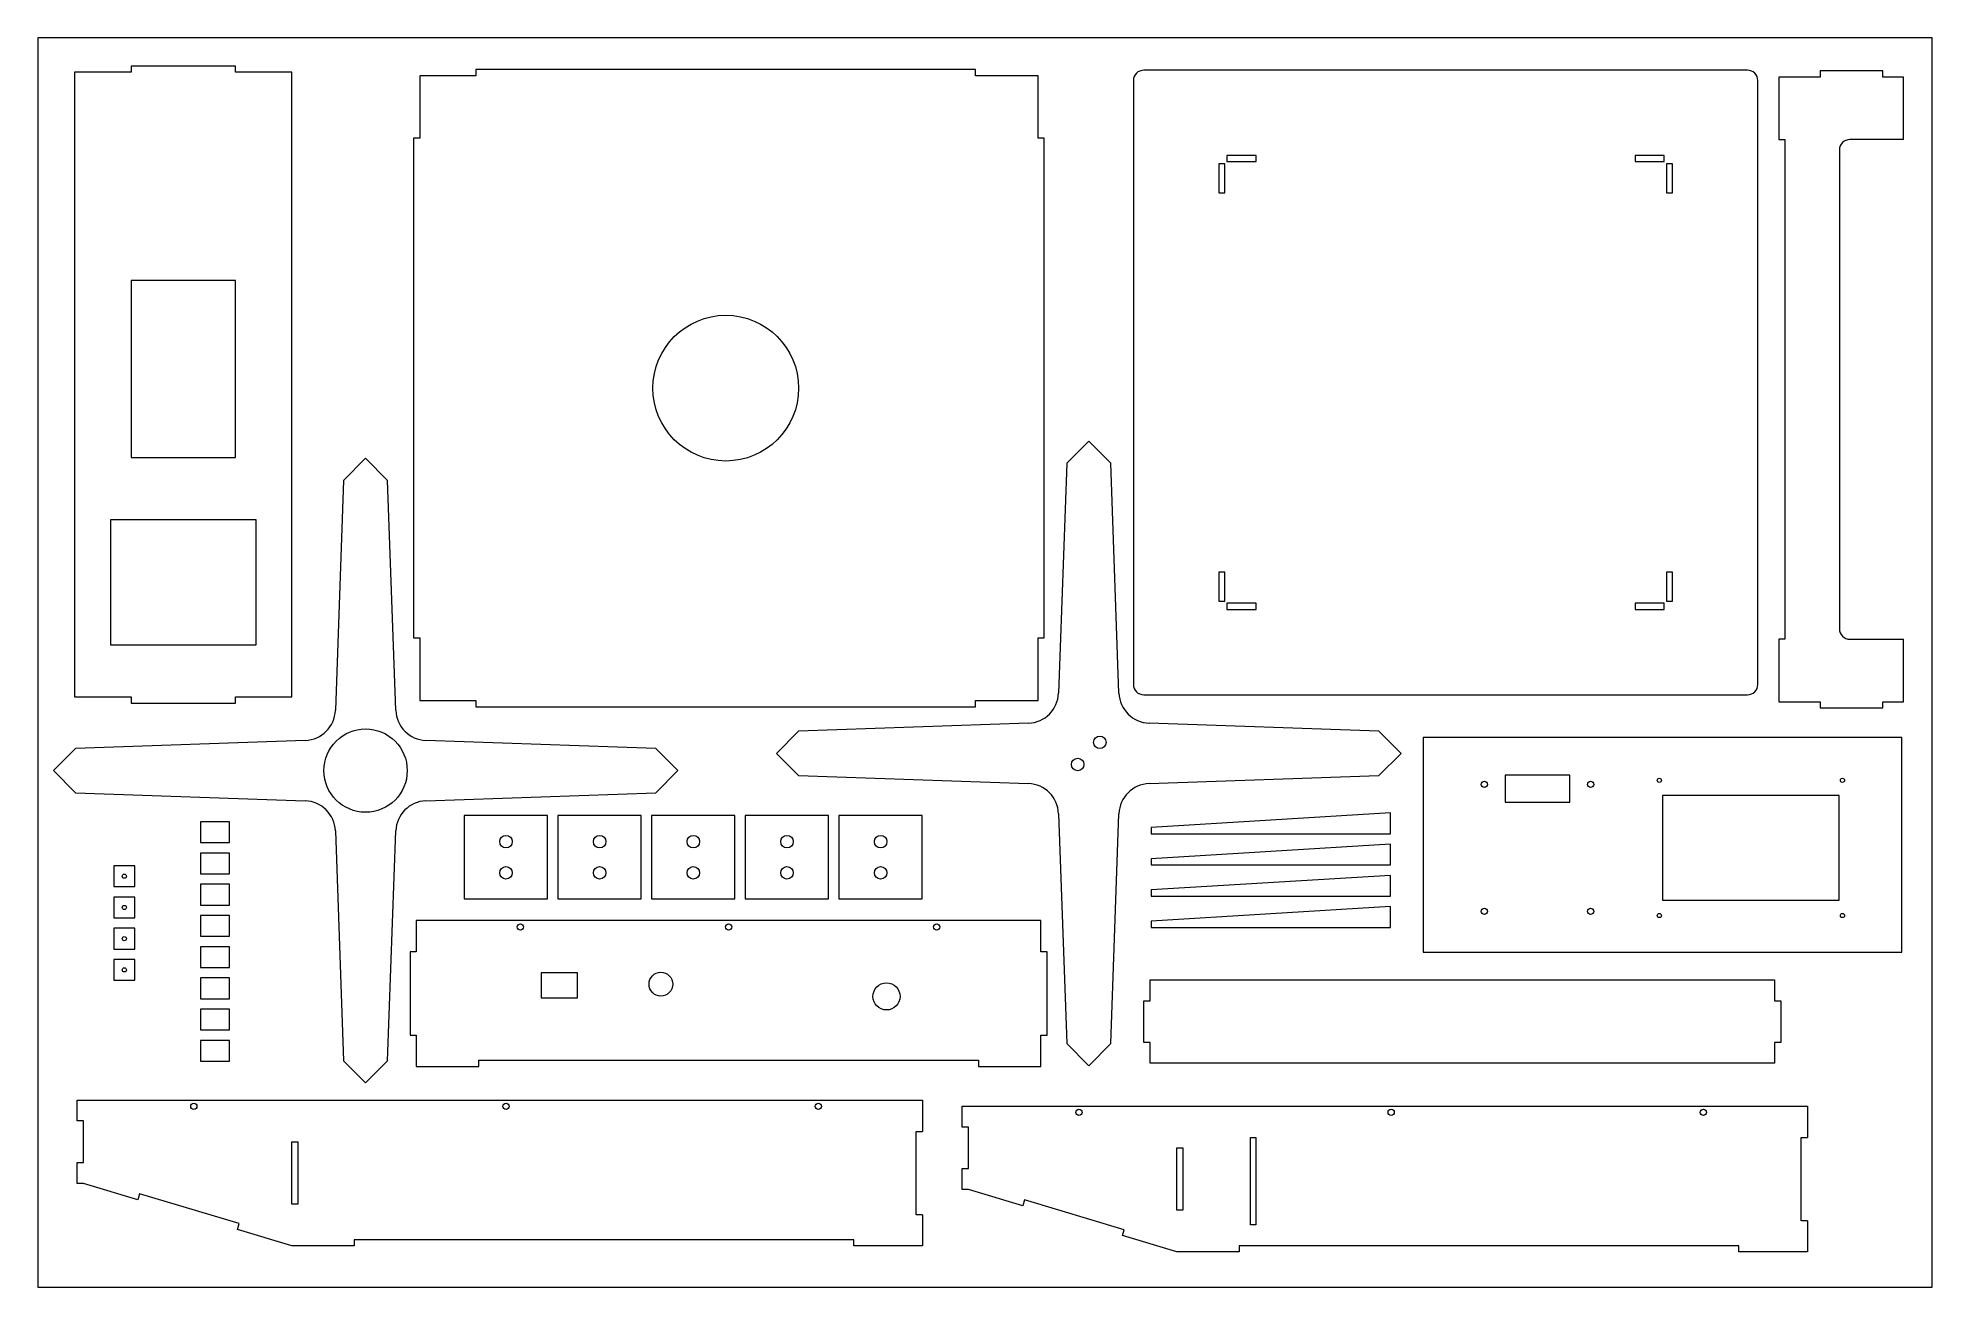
# Model space of a CAD drawing. Header units: millimetres. Extents: x 0 to 910, y 0 to 600.
import ezdxf

# ---------------------------------------------------------------- set-up
doc = ezdxf.new("R2010")
doc.units = ezdxf.units.MM

msp = doc.modelspace()

# ---------------------------------------------------------------- linework, layer by layer
at = {"color": 7, "linetype": 'Continuous', "lineweight": 15}
for p, q in [((909.71, 599.98), (-0.29, 599.98)), ((-0.29, 599.98), (-0.29, -0.02)), ((909.71, -0.02), (909.71, 599.98)), ((17.37, 583.45), (17.37, 283.45)), ((44.57, 583.45), (17.37, 583.45)), ((44.57, 586.45), (44.57, 583.45)), ((94.57, 586.45), (44.57, 586.45)), ((94.57, 583.45), (94.57, 586.45)), ((121.77, 583.45), (94.57, 583.45)), ((121.77, 283.45), (121.77, 583.45)), ((450.18, 584.75), (210.18, 584.75)), ((210.18, 584.75), (210.18, 581.75)), ((450.18, 581.75), (450.18, 584.75)), ((820.99, 584.46), (530.99, 584.46)), ((856, 584.15), (856, 581.15)), ((886, 584.15), (856, 584.15)), ((886, 581.15), (886, 584.15)), ((210.18, 581.75), (183.18, 581.75)), ((183.18, 581.75), (183.18, 551.75)), ((480.18, 581.75), (450.18, 581.75)), ((480.18, 551.75), (480.18, 581.75)), ((525.99, 579.46), (525.99, 289.46)), ((825.99, 289.46), (825.99, 579.46)), ((836, 581.15), (836, 551.15)), ((856, 581.15), (836, 581.15)), ((896, 581.15), (886, 581.15)), ((896, 551.15), (896, 581.15)), ((180.18, 551.75), (180.18, 311.75)), ((183.18, 551.75), (180.18, 551.75)), ((483.18, 551.75), (480.18, 551.75)), ((483.18, 311.75), (483.18, 551.75)), ((836, 551.15), (839, 551.15)), ((839, 551.15), (839, 311.15)), ((865.19, 546.15), (865.19, 316.15)), ((896, 551.15), (870.19, 551.15)), ((567.02, 539.53), (567.02, 525.53)), ((569.92, 539.53), (567.02, 539.53)), ((569.92, 525.53), (569.92, 539.53)), ((570.92, 543.43), (570.92, 540.53)), ((584.92, 543.43), (570.92, 543.43)), ((570.92, 540.53), (584.92, 540.53)), ((584.92, 540.53), (584.92, 543.43)), ((767.05, 543.43), (767.05, 540.53)), ((781.05, 543.43), (767.05, 543.43)), ((767.05, 540.53), (781.05, 540.53)), ((781.05, 540.53), (781.05, 543.43)), ((784.95, 539.53), (782.05, 539.53)), ((782.05, 539.53), (782.05, 525.53)), ((784.95, 525.53), (784.95, 539.53)), ((567.02, 525.53), (569.92, 525.53)), ((782.05, 525.53), (784.95, 525.53)), ((94.67, 483.45), (44.47, 483.45)), ((44.47, 483.45), (44.47, 398.45)), ((94.67, 398.45), (94.67, 483.45)), ((504.57, 406.32), (493.96, 395.72)), ((515.18, 395.72), (504.57, 406.32)), ((44.47, 398.45), (94.67, 398.45)), ((157.14, 398.05), (146.53, 387.44)), ((167.74, 387.44), (157.14, 398.05)), ((493.96, 395.72), (490.06, 285.29)), ((519.08, 285.29), (515.18, 395.72)), ((146.53, 387.44), (142.63, 277.01)), ((171.64, 277.01), (167.74, 387.44)), ((104.57, 368.45), (34.57, 368.45)), ((34.57, 368.45), (34.57, 308.45)), ((104.57, 308.45), (104.57, 368.45)), ((567.02, 343.4), (567.02, 329.4)), ((569.92, 343.4), (567.02, 343.4)), ((569.92, 329.4), (569.92, 343.4)), ((782.05, 343.4), (782.05, 329.4)), ((784.95, 343.4), (782.05, 343.4)), ((784.95, 329.4), (784.95, 343.4)), ((567.02, 329.4), (569.92, 329.4)), ((570.92, 328.4), (570.92, 325.5)), ((584.92, 328.4), (570.92, 328.4)), ((584.92, 325.5), (584.92, 328.4)), ((781.05, 328.4), (767.05, 328.4)), ((767.05, 328.4), (767.05, 325.5)), ((781.05, 325.5), (781.05, 328.4)), ((782.05, 329.4), (784.95, 329.4)), ((570.92, 325.5), (584.92, 325.5)), ((767.05, 325.5), (781.05, 325.5)), ((180.18, 311.75), (183.18, 311.75)), ((183.18, 311.75), (183.18, 281.75)), ((480.18, 311.75), (483.18, 311.75)), ((480.18, 281.75), (480.18, 311.75)), ((836, 311.15), (836, 281.15)), ((839, 311.15), (836, 311.15)), ((870.19, 311.15), (896, 311.15)), ((896, 281.15), (896, 311.15)), ((34.57, 308.45), (104.57, 308.45)), ((17.37, 283.45), (44.57, 283.45)), ((44.57, 283.45), (44.57, 280.45)), ((94.57, 283.45), (121.77, 283.45)), ((94.57, 280.45), (94.57, 283.45)), ((530.99, 284.46), (820.99, 284.46)), ((44.57, 280.45), (94.57, 280.45)), ((183.18, 281.75), (210.18, 281.75)), ((210.18, 281.75), (210.18, 278.75)), ((210.18, 278.75), (450.18, 278.75)), ((450.18, 281.75), (480.18, 281.75)), ((450.18, 278.75), (450.18, 281.75)), ((836, 281.15), (856, 281.15)), ((856, 281.15), (856, 278.15)), ((856, 278.15), (886, 278.15)), ((886, 281.15), (896, 281.15)), ((886, 278.15), (886, 281.15)), ((365.18, 266.93), (354.57, 256.32)), ((475.6, 270.83), (365.18, 266.93)), ((643.96, 266.93), (533.54, 270.83)), ((654.57, 256.32), (643.96, 266.93)), ((665.14, 263.92), (665.14, 160.92)), ((895.14, 263.92), (665.14, 263.92)), ((895.14, 160.92), (895.14, 263.92)), ((17.74, 258.65), (7.14, 248.05)), ((128.17, 262.55), (17.74, 258.65)), ((296.53, 258.65), (186.11, 262.55)), ((307.14, 248.05), (296.53, 258.65)), ((354.57, 256.32), (365.18, 245.72)), ((643.96, 245.72), (654.57, 256.32)), ((7.14, 248.05), (17.74, 237.44)), ((296.53, 237.44), (307.14, 248.05)), ((365.18, 245.72), (475.6, 241.82)), ((533.54, 241.82), (643.96, 245.72)), ((735.65, 245.92), (704.64, 245.92)), ((704.64, 245.92), (704.64, 232.92)), ((735.65, 232.92), (735.65, 245.92)), ((17.74, 237.44), (128.17, 233.54)), ((186.11, 233.54), (296.53, 237.44)), ((649.53, 227.75), (534.53, 220.75)), ((649.53, 217.75), (649.53, 227.75)), ((704.64, 232.92), (735.65, 232.92)), ((865.14, 236.02), (780.14, 236.02)), ((780.14, 236.02), (780.14, 185.82)), ((865.14, 185.82), (865.14, 236.02)), ((77.8, 223.47), (77.8, 213.47)), ((91.8, 223.47), (77.8, 223.47)), ((91.8, 213.47), (91.8, 223.47)), ((142.63, 219.08), (146.53, 108.65)), ((167.74, 108.65), (171.64, 219.08)), ((244.57, 226.46), (204.57, 226.46)), ((204.57, 226.46), (204.57, 186.46)), ((244.57, 186.46), (244.57, 226.46)), ((249.57, 226.46), (249.57, 186.46)), ((289.57, 226.46), (249.57, 226.46)), ((289.57, 186.46), (289.57, 226.46)), ((294.57, 226.46), (294.57, 186.46)), ((334.57, 226.46), (294.57, 226.46)), ((334.57, 186.46), (334.57, 226.46)), ((339.57, 226.46), (339.57, 186.46)), ((379.57, 226.46), (339.57, 226.46)), ((379.57, 186.46), (379.57, 226.46)), ((384.57, 226.46), (384.57, 186.46)), ((424.57, 226.46), (384.57, 226.46)), ((424.57, 186.46), (424.57, 226.46)), ((490.06, 227.36), (493.96, 116.93)), ((515.18, 116.93), (519.08, 227.36)), ((534.53, 220.75), (534.53, 217.75)), ((77.8, 213.47), (91.8, 213.47)), ((534.53, 217.75), (649.53, 217.75)), ((649.53, 212.75), (534.53, 205.75)), ((649.53, 202.75), (649.53, 212.75)), ((46.24, 202.33), (36.24, 202.33)), ((36.24, 202.33), (36.24, 192.33)), ((46.24, 192.33), (46.24, 202.33)), ((77.8, 208.47), (77.8, 198.47)), ((91.8, 208.47), (77.8, 208.47)), ((91.8, 198.47), (91.8, 208.47)), ((534.53, 205.75), (534.53, 202.75)), ((534.53, 202.75), (649.53, 202.75)), ((36.24, 192.33), (46.24, 192.33)), ((77.8, 198.47), (91.8, 198.47)), ((91.8, 193.47), (77.8, 193.47)), ((77.8, 193.47), (77.8, 183.47)), ((91.8, 183.47), (91.8, 193.47)), ((649.53, 197.75), (534.53, 190.75)), ((649.53, 187.75), (649.53, 197.75)), ((46.24, 187.33), (36.24, 187.33)), ((36.24, 187.33), (36.24, 177.33)), ((46.24, 177.33), (46.24, 187.33)), ((77.8, 183.47), (91.8, 183.47)), ((204.57, 186.46), (244.57, 186.46)), ((249.57, 186.46), (289.57, 186.46)), ((294.57, 186.46), (334.57, 186.46)), ((339.57, 186.46), (379.57, 186.46)), ((384.57, 186.46), (424.57, 186.46)), ((534.53, 190.75), (534.53, 187.75)), ((534.53, 187.75), (649.53, 187.75)), ((649.53, 182.75), (534.53, 175.75)), ((649.53, 172.75), (649.53, 182.75)), ((780.14, 185.82), (865.14, 185.82)), ((36.24, 177.33), (46.24, 177.33)), ((91.8, 178.47), (77.8, 178.47)), ((77.8, 178.47), (77.8, 168.47)), ((91.8, 168.47), (91.8, 178.47)), ((181.52, 175.98), (181.52, 160.98)), ((481.52, 175.98), (181.52, 175.98)), ((481.52, 160.98), (481.52, 175.98)), ((534.53, 175.75), (534.53, 172.75)), ((46.24, 172.33), (36.24, 172.33)), ((36.24, 172.33), (36.24, 162.33)), ((46.24, 162.33), (46.24, 172.33)), ((77.8, 168.47), (91.8, 168.47)), ((534.53, 172.75), (649.53, 172.75)), ((36.24, 162.33), (46.24, 162.33)), ((46.24, 157.33), (36.24, 157.33)), ((36.24, 157.33), (36.24, 147.33)), ((46.24, 147.33), (46.24, 157.33)), ((77.8, 163.47), (77.8, 153.47)), ((91.8, 163.47), (77.8, 163.47)), ((91.8, 153.47), (91.8, 163.47)), ((178.52, 160.98), (178.52, 120.98)), ((181.52, 160.98), (178.52, 160.98)), ((484.52, 160.98), (481.52, 160.98)), ((484.52, 120.98), (484.52, 160.98)), ((665.14, 160.92), (895.14, 160.92)), ((36.24, 147.33), (46.24, 147.33)), ((77.8, 153.47), (91.8, 153.47)), ((77.8, 148.47), (77.8, 138.47)), ((91.8, 148.47), (77.8, 148.47)), ((91.8, 138.47), (91.8, 148.47)), ((241.52, 150.98), (241.52, 138.98)), ((259.02, 150.98), (241.52, 150.98)), ((259.02, 138.98), (259.02, 150.98)), ((534.02, 137.51), (534.02, 147.51)), ((534.02, 147.51), (834.02, 147.51)), ((834.02, 147.51), (834.02, 137.51)), ((77.8, 138.47), (91.8, 138.47)), ((241.52, 138.98), (259.02, 138.98)), ((531.02, 117.51), (531.02, 137.51)), ((531.02, 137.51), (534.02, 137.51)), ((834.02, 137.51), (837.02, 137.51)), ((837.02, 137.51), (837.02, 117.51)), ((91.8, 133.47), (77.8, 133.47)), ((77.8, 133.47), (77.8, 123.47)), ((91.8, 123.47), (91.8, 133.47)), ((77.8, 123.47), (91.8, 123.47)), ((91.8, 118.47), (77.8, 118.47)), ((77.8, 118.47), (77.8, 108.47)), ((91.8, 108.47), (91.8, 118.47)), ((178.52, 120.98), (181.52, 120.98)), ((181.52, 120.98), (181.52, 105.98)), ((481.52, 120.98), (484.52, 120.98)), ((481.52, 105.98), (481.52, 120.98)), ((493.96, 116.93), (504.57, 106.32)), ((504.57, 106.32), (515.18, 116.93)), ((534.02, 117.51), (531.02, 117.51)), ((534.02, 107.51), (534.02, 117.51)), ((837.02, 117.51), (834.02, 117.51)), ((834.02, 117.51), (834.02, 107.51)), ((77.8, 108.47), (91.8, 108.47)), ((146.53, 108.65), (157.14, 98.05)), ((157.14, 98.05), (167.74, 108.65)), ((181.52, 105.98), (211.52, 105.98)), ((211.52, 108.98), (451.52, 108.98)), ((211.52, 105.98), (211.52, 108.98)), ((451.52, 108.98), (451.52, 105.98)), ((451.52, 105.98), (481.52, 105.98)), ((834.02, 107.51), (534.02, 107.51)), ((18.64, 79.76), (18.64, 89.76)), ((18.64, 89.76), (424.64, 89.76)), ((424.64, 89.76), (424.64, 74.76)), ((443.82, 76.87), (443.82, 86.87)), ((443.82, 86.87), (849.82, 86.87)), ((849.82, 86.87), (849.82, 71.87)), ((21.64, 79.76), (18.64, 79.76)), ((21.64, 59.76), (21.64, 79.76)), ((421.64, 74.76), (424.64, 74.76)), ((421.64, 34.76), (421.64, 74.76)), ((446.82, 76.87), (443.82, 76.87)), ((446.82, 56.87), (446.82, 76.87)), ((121.64, 69.76), (124.64, 69.76)), ((121.64, 39.76), (121.64, 69.76)), ((124.64, 69.76), (124.64, 39.76)), ((546.82, 66.87), (549.82, 66.87)), ((546.82, 36.87), (546.82, 66.87)), ((549.82, 66.87), (549.82, 36.87)), ((582.32, 29.87), (582.32, 71.87)), ((582.32, 71.87), (584.82, 71.87)), ((584.82, 71.87), (584.82, 29.87)), ((846.82, 71.87), (849.82, 71.87)), ((846.82, 31.87), (846.82, 71.87)), ((18.64, 49.76), (18.64, 59.76)), ((18.64, 59.76), (21.64, 59.76)), ((443.82, 46.87), (443.82, 56.87)), ((443.82, 56.87), (446.82, 56.87)), ((21.64, 49.76), (18.64, 49.76)), ((47.69, 41.94), (21.64, 49.76)), ((446.82, 46.87), (443.82, 46.87)), ((472.87, 39.05), (446.82, 46.87)), ((48.56, 44.82), (47.69, 41.94)), ((96.45, 30.45), (48.56, 44.82)), ((124.64, 39.76), (121.64, 39.76)), ((473.74, 41.93), (472.87, 39.05)), ((521.63, 27.56), (473.74, 41.93)), ((549.82, 36.87), (546.82, 36.87)), ((95.58, 27.58), (96.45, 30.45)), ((121.64, 19.76), (95.58, 27.58)), ((424.64, 34.76), (421.64, 34.76)), ((424.64, 34.76), (424.64, 19.76)), ((520.77, 24.69), (521.63, 27.56)), ((584.82, 29.87), (582.32, 29.87)), ((849.82, 31.87), (846.82, 31.87)), ((849.82, 31.87), (849.82, 16.87)), ((151.64, 19.76), (121.64, 19.76)), ((391.64, 22.76), (151.64, 22.76)), ((151.64, 22.76), (151.64, 19.76)), ((391.64, 19.76), (391.64, 22.76)), ((424.64, 19.76), (391.64, 19.76)), ((546.82, 16.87), (520.77, 24.69)), ((816.82, 19.87), (576.82, 19.87)), ((576.82, 19.87), (576.82, 16.87)), ((816.82, 16.87), (816.82, 19.87)), ((576.82, 16.87), (546.82, 16.87)), ((849.82, 16.87), (816.82, 16.87)), ((-0.29, -0.02), (909.71, -0.02))]:
    msp.add_line(p, q, dxfattribs=at)
for centre, radius in [((330.18, 431.75), 35), ((157.14, 248.05), 20), ((509.87, 261.63), 3), ((499.27, 251.02), 3), ((694.64, 241.42), 1.5), ((745.64, 241.42), 1.5), ((778.64, 243.42), 1), ((866.64, 243.42), 1), ((224.57, 213.96), 3), ((269.57, 213.96), 3), ((314.57, 213.96), 3), ((359.57, 213.96), 3), ((404.57, 213.96), 3), ((224.57, 198.96), 3), ((269.57, 198.96), 3), ((314.57, 198.96), 3), ((359.57, 198.96), 3), ((404.57, 198.96), 3), ((41.24, 197.33), 1), ((41.24, 182.33), 1), ((231.52, 172.98), 1.5), ((331.52, 172.98), 1.5), ((431.52, 172.98), 1.5), ((694.64, 180.42), 1.5), ((745.64, 180.42), 1.5), ((778.64, 178.42), 1), ((866.64, 178.42), 1), ((41.24, 167.33), 1), ((41.24, 152.33), 1), ((299.02, 145.48), 5.7), ((407.38, 139.6), 6.5), ((74.64, 86.76), 1.5), ((224.64, 86.76), 1.5), ((374.64, 86.76), 1.5), ((499.82, 83.87), 1.5), ((649.82, 83.87), 1.5), ((799.82, 83.87), 1.5)]:
    msp.add_circle(centre, radius, dxfattribs=at)
for centre, radius, start, end in [((530.99, 579.46), 5, 90, 180), ((820.99, 579.46), 5, 0, 90), ((870.19, 546.15), 5, 90, 180), ((870.19, 316.15), 5, 180, 270), ((475.07, 285.82), 15, 272.02276, 357.97724), ((534.07, 285.82), 15, 182.02276, 267.97724), ((530.99, 289.46), 5, 180, 270), ((820.99, 289.46), 5, 270, 0), ((127.64, 277.54), 15, 272.02276, 357.97724), ((186.63, 277.54), 15, 182.02276, 267.97724), ((475.07, 226.83), 15, 2.02276, 87.97724), ((534.07, 226.83), 15, 92.02276, 177.97724), ((127.64, 218.55), 15, 2.02276, 87.97724), ((186.63, 218.55), 15, 92.02276, 177.97724)]:
    msp.add_arc(centre, radius, start, end, dxfattribs=at)

doc.saveas('drawing.dxf')
